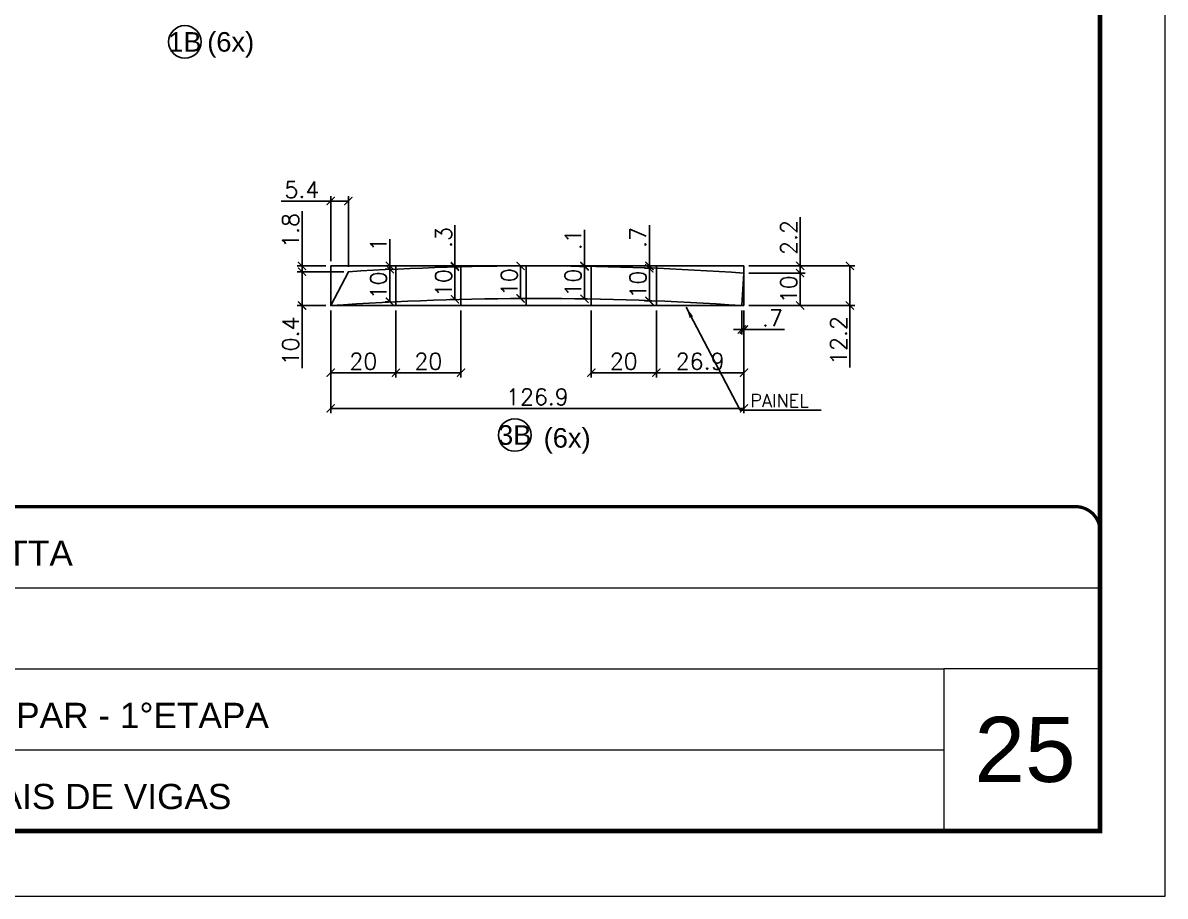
# Model space of a CAD drawing. Extents: x 3309 to 9563, y -2522 to 14608.
# Drawn here: x 4093 to 4794, y 6666 to 7203 of the extents above; entities that cross this region are included whole.
import ezdxf
from ezdxf.enums import TextEntityAlignment as Align

# ---------------------------------------------------------------- set-up
doc = ezdxf.new("R2010")
doc.units = 0
doc.header["$PDMODE"] = 35
doc.header["$PDSIZE"] = -10
doc.linetypes.add('CONTINUO', pattern=[0])
doc.linetypes.add('DASHED', pattern=[0.75, 0.5, -0.25])
for name, color, linetype, lineweight in [('CARIMBO', 255, 'Continuous', 9), ('Folhas', 255, 'Continuous', 9), ('SARRAFO DE PRESSAO', 251, 'DASHED', 9)]:
    doc.layers.add(name, color=color, linetype=linetype, lineweight=lineweight)
doc.layers.add('COTA', color=241, linetype='Continuous')
doc.layers.add('Romaneio', color=10, linetype='Continuous')
doc.styles.add('ARIAL', font='arial.ttf')
doc.styles.add('COTA TECNICA', font='techl___.ttf', dxfattribs={"height": 10})
doc.styles.add('Romans', font='romans.shx')
doc.dimstyles.new('Cota Seção (2x)', dxfattribs={"dimtxt": 10, "dimasz": 5, "dimexe": 3, "dimexo": 3, "dimgap": 2, "dimtad": 3, "dimdec": 1, "dimlfac": 0.5, "dimzin": 12, "dimdsep": 46, "dimtxsty": 'Romans', "dimblk": 'ARCHTICK', "dimcen": 0, "dimclrd": 4, "dimclre": 4, "dimclrt": 1, "dimadec": 1, "dimazin": 3, "dimtfac": 1, "dimtdec": 1, "dimtmove": 0, "dimatfit": 3, "dimldrblk": 'OBLIQUE', "dimfxl": 1, "dimtolj": 1, "dimtzin": 12, "dimarcsym": 0})
doc.dimstyles.new('PAINEL', dxfattribs={"dimtxt": 10, "dimasz": 3, "dimexe": 3, "dimexo": 3, "dimgap": 3, "dimtad": 1, "dimdec": 1, "dimzin": 12, "dimdsep": 46, "dimtxsty": 'COTA TECNICA', "dimblk1": 'OBLIQUE', "dimblk2": 'OBLIQUE', "dimsah": 1, "dimcen": 0.9, "dimclrd": 4, "dimclre": 4, "dimclrt": 240, "dimadec": 1, "dimazin": 3, "dimtfac": 1, "dimtdec": 1, "dimtmove": 0, "dimatfit": 3, "dimfxl": 1, "dimtolj": 1, "dimtzin": 12, "dimarcsym": 0})

# ---------------------------------------------------------------- blocks, each defined once
blk = doc.blocks.new('9999999999')
at = {"color": 30, "linetype": 'CONTINUO'}
for p, q in [((98564.56, 34379.64), (99583.98, 34379.64)), ((98564.56, 34329.83), (99487.98, 34329.83)), ((99583.98, 34329.83), (99487.98, 34329.83)), ((99487.98, 34329.83), (99487.98, 34230.21)), ((98564.56, 34280.02), (99487.98, 34280.02))]:
    blk.add_line(p, q, dxfattribs=at)
at = {"color": 30, "linetype": 'CONTINUO', "const_width": 2}
blk.add_lwpolyline([(99583.98, 34230.21), (99583.98, 34414.45, 0.414214), (99568.98, 34429.45), (98228.98, 34429.45, 0.414214), (98213.98, 34414.45), (98213.98, 34245.21, 0.414214), (98228.98, 34230.21), (99583.98, 34230.21)], format="xyb", dxfattribs=at)
at = {"layer": 'Folhas'}
blk.add_lwpolyline([(98138.98, 34190.21), (99623.98, 34190.21), (99623.98, 35240.21), (98138.98, 35240.21)], close=True, dxfattribs=at)
at = {"layer": 'Folhas', "color": 30, "const_width": 3}
blk.add_lwpolyline([(98213.98, 34230.21), (99583.98, 34230.21), (99583.98, 35200.21), (98213.98, 35200.21)], close=True, dxfattribs=at)
at = {"color": 7, "linetype": 'Continuous', "ltscale": 5, "style": 'ARIAL'}
for s, height, p in [('ZAMBETTA', 15.483, (98837.68, 34393.13)), ('TIPO IMPAR - 1°ETAPA', 15.4829, (98837.68, 34293.51)), ('LATERAIS DE VIGAS', 15.4829, (98837.68, 34243.7))]:
    blk.add_text(s, height=height, dxfattribs=at).set_placement(p)
blk = doc.blocks.new('_ArchTick')
at = {"color": 0, "linetype": 'ByBlock', "const_width": 0.15}
blk.add_lwpolyline([(-0.5, -0.5), (0.5, 0.5)], dxfattribs=at)
blk = doc.blocks.new('*D2971')
at = {"layer": 'COTA', "color": 4, "lineweight": -2, "transparency": 16777216}
for p, q in [((4281.83, 7026.19), (4281.83, 6963.04)), ((4535.65, 7026.19), (4535.65, 6963.04)), ((4281.83, 6966.04), (4535.65, 6966.04))]:
    blk.add_line(p, q, dxfattribs=at)
at = {"layer": 'Defpoints', "color": 0, "transparency": 16777216}
for p in [(4281.83, 7029.19), (4535.65, 7029.19), (4535.65, 6966.04)]:
    blk.add_point(p, dxfattribs=at)
at = {"layer": 'COTA', "color": 4, "lineweight": -2, "transparency": 16777216, "xscale": 5, "yscale": 5, "zscale": 5, "rotation": 180}
blk.add_blockref('_ArchTick', (4281.83, 6966.04), dxfattribs=at)
at = {"layer": 'COTA', "color": 4, "lineweight": -2, "transparency": 16777216, "xscale": 5, "yscale": 5, "zscale": 5}
blk.add_blockref('_ArchTick', (4535.65, 6966.04), dxfattribs=at)
at = {"layer": 'COTA', "color": 1, "transparency": 16777216, "insert": (4408.74, 6973.04), "char_height": 10, "attachment_point": 5, "style": 'Romans'}
blk.add_mtext('\\A1;126.9', dxfattribs=at)
blk = doc.blocks.new('_Oblique')
at = {"color": 0, "linetype": 'ByBlock', "lineweight": -2}
blk.add_line((-0.5, -0.5), (0.5, 0.5), dxfattribs=at)
blk = doc.blocks.new('*D2972')
at = {"layer": 'COTA', "color": 4, "lineweight": -2, "transparency": 16777216}
for p, q in [((4281.83, 7026.19), (4281.83, 6984.93)), ((4321.83, 7026.19), (4321.83, 6984.93)), ((4281.83, 6987.93), (4321.83, 6987.93))]:
    blk.add_line(p, q, dxfattribs=at)
at = {"layer": 'Defpoints', "color": 0, "transparency": 16777216}
for p in [(4281.83, 7029.19), (4321.83, 7029.19), (4321.83, 6987.93)]:
    blk.add_point(p, dxfattribs=at)
at = {"layer": 'COTA', "color": 4, "lineweight": -2, "transparency": 16777216, "xscale": 5, "yscale": 5, "zscale": 5, "rotation": 180}
blk.add_blockref('_ArchTick', (4281.83, 6987.93), dxfattribs=at)
at = {"layer": 'COTA', "color": 4, "lineweight": -2, "transparency": 16777216, "xscale": 5, "yscale": 5, "zscale": 5}
blk.add_blockref('_ArchTick', (4321.83, 6987.93), dxfattribs=at)
at = {"layer": 'COTA', "color": 1, "transparency": 16777216, "insert": (4301.83, 6994.93), "char_height": 10, "attachment_point": 5, "style": 'Romans'}
blk.add_mtext('\\A1;20', dxfattribs=at)
blk = doc.blocks.new('*D2973')
at = {"layer": 'COTA', "color": 4, "lineweight": -2, "transparency": 16777216}
for p, q in [((4321.83, 7026.19), (4321.83, 6984.93)), ((4361.83, 7026.19), (4361.83, 6984.93)), ((4321.83, 6987.93), (4361.83, 6987.93))]:
    blk.add_line(p, q, dxfattribs=at)
at = {"layer": 'Defpoints', "color": 0, "transparency": 16777216}
for p in [(4321.83, 7029.19), (4361.83, 7029.19), (4361.83, 6987.93)]:
    blk.add_point(p, dxfattribs=at)
at = {"layer": 'COTA', "color": 4, "lineweight": -2, "transparency": 16777216, "xscale": 5, "yscale": 5, "zscale": 5, "rotation": 180}
blk.add_blockref('_ArchTick', (4321.83, 6987.93), dxfattribs=at)
at = {"layer": 'COTA', "color": 4, "lineweight": -2, "transparency": 16777216, "xscale": 5, "yscale": 5, "zscale": 5}
blk.add_blockref('_ArchTick', (4361.83, 6987.93), dxfattribs=at)
at = {"layer": 'COTA', "color": 1, "transparency": 16777216, "insert": (4341.83, 6994.93), "char_height": 10, "attachment_point": 5, "style": 'Romans'}
blk.add_mtext('\\A1;20', dxfattribs=at)
blk = doc.blocks.new('*D2974')
at = {"layer": 'COTA', "color": 4, "lineweight": -2, "transparency": 16777216}
for p, q in [((4441.83, 7026.19), (4441.83, 6984.93)), ((4481.83, 7026.19), (4481.83, 6984.93)), ((4441.83, 6987.93), (4481.83, 6987.93))]:
    blk.add_line(p, q, dxfattribs=at)
at = {"layer": 'Defpoints', "color": 0, "transparency": 16777216}
for p in [(4441.83, 7029.19), (4481.83, 7029.19), (4481.83, 6987.93)]:
    blk.add_point(p, dxfattribs=at)
at = {"layer": 'COTA', "color": 4, "lineweight": -2, "transparency": 16777216, "xscale": 5, "yscale": 5, "zscale": 5, "rotation": 180}
blk.add_blockref('_ArchTick', (4441.83, 6987.93), dxfattribs=at)
at = {"layer": 'COTA', "color": 4, "lineweight": -2, "transparency": 16777216, "xscale": 5, "yscale": 5, "zscale": 5}
blk.add_blockref('_ArchTick', (4481.83, 6987.93), dxfattribs=at)
at = {"layer": 'COTA', "color": 1, "transparency": 16777216, "insert": (4461.83, 6994.93), "char_height": 10, "attachment_point": 5, "style": 'Romans'}
blk.add_mtext('\\A1;20', dxfattribs=at)
blk = doc.blocks.new('*D2975')
at = {"layer": 'COTA', "color": 4, "lineweight": -2, "transparency": 16777216}
for p, q in [((4481.83, 7026.19), (4481.83, 6984.93)), ((4535.65, 7026.19), (4535.65, 6984.93)), ((4481.83, 6987.93), (4535.65, 6987.93))]:
    blk.add_line(p, q, dxfattribs=at)
at = {"layer": 'Defpoints', "color": 0, "transparency": 16777216}
for p in [(4481.83, 7029.19), (4535.65, 7029.19), (4535.65, 6987.93)]:
    blk.add_point(p, dxfattribs=at)
at = {"layer": 'COTA', "color": 4, "lineweight": -2, "transparency": 16777216, "xscale": 5, "yscale": 5, "zscale": 5, "rotation": 180}
blk.add_blockref('_ArchTick', (4481.83, 6987.93), dxfattribs=at)
at = {"layer": 'COTA', "color": 4, "lineweight": -2, "transparency": 16777216, "xscale": 5, "yscale": 5, "zscale": 5}
blk.add_blockref('_ArchTick', (4535.65, 6987.93), dxfattribs=at)
at = {"layer": 'COTA', "color": 1, "transparency": 16777216, "insert": (4508.74, 6994.93), "char_height": 10, "attachment_point": 5, "style": 'Romans'}
blk.add_mtext('\\A1;26.9', dxfattribs=at)
blk = doc.blocks.new('*D2976')
at = {"layer": 'COTA', "color": 4, "lineweight": -2, "transparency": 16777216}
for p, q in [((4289.76, 7049.96), (4261.18, 7049.96)), ((4264.18, 7049.96), (4264.18, 7029.19)), ((4278.83, 7029.19), (4261.18, 7029.19)), ((4264.18, 7029.19), (4264.18, 6990.67))]:
    blk.add_line(p, q, dxfattribs=at)
at = {"layer": 'Defpoints', "color": 0, "transparency": 16777216}
for p in [(4292.76, 7049.96), (4264.18, 7029.19), (4281.83, 7029.19)]:
    blk.add_point(p, dxfattribs=at)
at = {"layer": 'COTA', "color": 4, "lineweight": -2, "transparency": 16777216, "xscale": 5, "yscale": 5, "zscale": 5}
for p, rotation in [((4264.18, 7049.96), 90), ((4264.18, 7029.19), 270)]:
    blk.add_blockref('_ArchTick', p, dxfattribs=dict(at, rotation=rotation))
at = {"layer": 'COTA', "color": 1, "transparency": 16777216, "insert": (4257.18, 7007.43), "char_height": 10, "attachment_point": 5, "rotation": 90, "style": 'Romans'}
blk.add_mtext('\\A1;10.4', dxfattribs=at)
blk = doc.blocks.new('*D2977')
at = {"layer": 'COTA', "color": 4, "lineweight": -2, "transparency": 16777216}
for p, q in [((4264.18, 7053.54), (4264.18, 7087.06)), ((4278.83, 7053.54), (4261.18, 7053.54)), ((4264.18, 7049.95), (4264.18, 7053.54)), ((4289.68, 7049.95), (4261.18, 7049.95)), ((4264.18, 7049.95), (4264.18, 7044.95))]:
    blk.add_line(p, q, dxfattribs=at)
at = {"layer": 'Defpoints', "color": 0, "transparency": 16777216}
for p in [(4264.18, 7053.54), (4281.83, 7053.54), (4292.68, 7049.95)]:
    blk.add_point(p, dxfattribs=at)
at = {"layer": 'COTA', "color": 4, "lineweight": -2, "transparency": 16777216, "xscale": 5, "yscale": 5, "zscale": 5}
for p, rotation in [((4264.18, 7053.54), 270), ((4264.18, 7049.95), 90)]:
    blk.add_blockref('_ArchTick', p, dxfattribs=dict(at, rotation=rotation))
at = {"layer": 'COTA', "color": 1, "transparency": 16777216, "insert": (4257.18, 7075.3), "char_height": 10, "attachment_point": 5, "rotation": 90, "style": 'Romans'}
blk.add_mtext('\\A1;1.8', dxfattribs=at)
blk = doc.blocks.new('*D2978')
at = {"layer": 'COTA', "color": 4, "lineweight": -2, "transparency": 16777216}
for p, q in [((4281.83, 7056.54), (4281.83, 7096.38)), ((4292.68, 7052.95), (4292.68, 7096.38)), ((4281.83, 7093.38), (4251.4, 7093.38)), ((4292.68, 7093.38), (4281.83, 7093.38))]:
    blk.add_line(p, q, dxfattribs=at)
at = {"layer": 'Defpoints', "color": 0, "transparency": 16777216}
for p in [(4281.83, 7093.38), (4281.83, 7053.54), (4292.68, 7049.95)]:
    blk.add_point(p, dxfattribs=at)
at = {"layer": 'COTA', "color": 4, "lineweight": -2, "transparency": 16777216, "xscale": 5, "yscale": 5, "zscale": 5, "rotation": 180}
blk.add_blockref('_ArchTick', (4281.83, 7093.38), dxfattribs=at)
at = {"layer": 'COTA', "color": 4, "lineweight": -2, "transparency": 16777216, "xscale": 5, "yscale": 5, "zscale": 5}
blk.add_blockref('_ArchTick', (4292.68, 7093.38), dxfattribs=at)
at = {"layer": 'COTA', "color": 1, "transparency": 16777216, "insert": (4264.12, 7100.38), "char_height": 10, "attachment_point": 5, "style": 'Romans'}
blk.add_mtext('\\A1;5.4', dxfattribs=at)
blk = doc.blocks.new('*D2979')
at = {"layer": 'COTA', "color": 4, "lineweight": -2, "transparency": 16777216}
for p, q in [((4534.27, 7026.19), (4534.27, 7011.46)), ((4535.65, 7026.19), (4535.65, 7011.46)), ((4534.27, 7014.46), (4529.27, 7014.46)), ((4534.27, 7014.46), (4535.65, 7014.46)), ((4535.65, 7014.46), (4560.6, 7014.46))]:
    blk.add_line(p, q, dxfattribs=at)
at = {"layer": 'Defpoints', "color": 0, "transparency": 16777216}
for p in [(4534.27, 7029.19), (4535.65, 7029.19), (4535.65, 7014.46)]:
    blk.add_point(p, dxfattribs=at)
at = {"layer": 'COTA', "color": 4, "lineweight": -2, "transparency": 16777216, "xscale": 5, "yscale": 5, "zscale": 5}
blk.add_blockref('_ArchTick', (4534.27, 7014.46), dxfattribs=at)
at = {"layer": 'COTA', "color": 4, "lineweight": -2, "transparency": 16777216, "xscale": 5, "yscale": 5, "zscale": 5, "rotation": 180}
blk.add_blockref('_ArchTick', (4535.65, 7014.46), dxfattribs=at)
at = {"layer": 'COTA', "color": 1, "transparency": 16777216, "insert": (4553.12, 7021.46), "char_height": 10, "attachment_point": 5, "style": 'Romans'}
blk.add_mtext('\\A1;.7', dxfattribs=at)
blk = doc.blocks.new('*D2980')
at = {"layer": 'COTA', "color": 4, "lineweight": -2, "transparency": 16777216}
for p, q in [((4538.65, 7049.14), (4573.15, 7049.14)), ((4570.15, 7029.19), (4570.15, 7049.14)), ((4538.65, 7029.19), (4573.15, 7029.19))]:
    blk.add_line(p, q, dxfattribs=at)
at = {"layer": 'Defpoints', "color": 0, "transparency": 16777216}
for p in [(4535.65, 7049.14), (4570.15, 7049.14), (4535.65, 7029.19)]:
    blk.add_point(p, dxfattribs=at)
at = {"layer": 'COTA', "color": 4, "lineweight": -2, "transparency": 16777216, "xscale": 5, "yscale": 5, "zscale": 5}
for p, rotation in [((4570.15, 7049.14), 90), ((4570.15, 7029.19), 270)]:
    blk.add_blockref('_ArchTick', p, dxfattribs=dict(at, rotation=rotation))
at = {"layer": 'COTA', "color": 1, "transparency": 16777216, "insert": (4563.15, 7039.17), "char_height": 10, "attachment_point": 5, "rotation": 90, "style": 'Romans'}
blk.add_mtext('\\A1;10', dxfattribs=at)
blk = doc.blocks.new('*D2981')
at = {"layer": 'COTA', "color": 4, "lineweight": -2, "transparency": 16777216}
for p, q in [((4570.15, 7053.54), (4570.15, 7083.49)), ((4538.65, 7053.54), (4573.15, 7053.54)), ((4570.15, 7049.14), (4570.15, 7053.54)), ((4538.65, 7049.14), (4573.15, 7049.14))]:
    blk.add_line(p, q, dxfattribs=at)
at = {"layer": 'Defpoints', "color": 0, "transparency": 16777216}
for p in [(4535.65, 7053.54), (4570.15, 7053.54), (4535.65, 7049.14)]:
    blk.add_point(p, dxfattribs=at)
at = {"layer": 'COTA', "color": 4, "lineweight": -2, "transparency": 16777216, "xscale": 5, "yscale": 5, "zscale": 5}
for p, rotation in [((4570.15, 7053.54), 90), ((4570.15, 7049.14), 270)]:
    blk.add_blockref('_ArchTick', p, dxfattribs=dict(at, rotation=rotation))
at = {"layer": 'COTA', "color": 1, "transparency": 16777216, "insert": (4563.15, 7071.02), "char_height": 10, "attachment_point": 5, "rotation": 90, "style": 'Romans'}
blk.add_mtext('\\A1;2.2', dxfattribs=at)
blk = doc.blocks.new('*D2982')
at = {"layer": 'COTA', "color": 4, "lineweight": -2, "transparency": 16777216}
for p, q in [((4538.65, 7053.54), (4603.74, 7053.54)), ((4600.74, 7053.54), (4600.74, 7029.19)), ((4538.65, 7029.19), (4603.74, 7029.19)), ((4600.74, 7029.19), (4600.74, 6991.14))]:
    blk.add_line(p, q, dxfattribs=at)
at = {"layer": 'Defpoints', "color": 0, "transparency": 16777216}
for p in [(4535.65, 7053.54), (4535.65, 7029.19), (4600.74, 7029.19)]:
    blk.add_point(p, dxfattribs=at)
at = {"layer": 'COTA', "color": 4, "lineweight": -2, "transparency": 16777216, "xscale": 5, "yscale": 5, "zscale": 5}
for p, rotation in [((4600.74, 7053.54), 90), ((4600.74, 7029.19), 270)]:
    blk.add_blockref('_ArchTick', p, dxfattribs=dict(at, rotation=rotation))
at = {"layer": 'COTA', "color": 1, "transparency": 16777216, "insert": (4593.74, 7007.67), "char_height": 10, "attachment_point": 5, "rotation": 90, "style": 'Romans'}
blk.add_mtext('\\A1;12.2', dxfattribs=at)
blk = doc.blocks.new('*D2983')
at = {"layer": 'COTA', "color": 4, "lineweight": -2, "transparency": 16777216}
for p, q in [((4318.83, 7051.54), (4315.15, 7051.54)), ((4318.15, 7031.52), (4318.15, 7051.54)), ((4318.83, 7031.52), (4315.15, 7031.52))]:
    blk.add_line(p, q, dxfattribs=at)
at = {"layer": 'Defpoints', "color": 0, "transparency": 16777216}
for p in [(4318.15, 7051.54), (4321.83, 7051.54), (4321.83, 7031.52)]:
    blk.add_point(p, dxfattribs=at)
at = {"layer": 'COTA', "color": 4, "lineweight": -2, "transparency": 16777216, "xscale": 5, "yscale": 5, "zscale": 5}
for p, rotation in [((4318.15, 7051.54), 90), ((4318.15, 7031.52), 270)]:
    blk.add_blockref('_ArchTick', p, dxfattribs=dict(at, rotation=rotation))
at = {"layer": 'COTA', "color": 1, "transparency": 16777216, "insert": (4311.15, 7041.53), "char_height": 10, "attachment_point": 5, "rotation": 90, "style": 'Romans'}
blk.add_mtext('\\A1;10', dxfattribs=at)
blk = doc.blocks.new('*D2984')
at = {"layer": 'COTA', "color": 4, "lineweight": -2, "transparency": 16777216}
for p, q in [((4318.15, 7053.54), (4318.15, 7069.92)), ((4318.83, 7053.54), (4315.15, 7053.54)), ((4318.15, 7051.54), (4318.15, 7053.54)), ((4318.83, 7051.54), (4315.15, 7051.54)), ((4318.15, 7051.54), (4318.15, 7046.54))]:
    blk.add_line(p, q, dxfattribs=at)
at = {"layer": 'Defpoints', "color": 0, "transparency": 16777216}
for p in [(4318.15, 7053.54), (4321.83, 7053.54), (4321.83, 7051.54)]:
    blk.add_point(p, dxfattribs=at)
at = {"layer": 'COTA', "color": 4, "lineweight": -2, "transparency": 16777216, "xscale": 5, "yscale": 5, "zscale": 5}
for p, rotation in [((4318.15, 7053.54), 270), ((4318.15, 7051.54), 90)]:
    blk.add_blockref('_ArchTick', p, dxfattribs=dict(at, rotation=rotation))
at = {"layer": 'COTA', "color": 1, "transparency": 16777216, "insert": (4311.15, 7066.73), "char_height": 10, "attachment_point": 5, "rotation": 90, "style": 'Romans'}
blk.add_mtext('\\A1;1', dxfattribs=at)
blk = doc.blocks.new('*D2985')
at = {"layer": 'COTA', "color": 4, "lineweight": -2, "transparency": 16777216}
for p, q in [((4358.83, 7052.97), (4355.12, 7052.97)), ((4358.12, 7032.97), (4358.12, 7052.97)), ((4358.83, 7032.97), (4355.12, 7032.97))]:
    blk.add_line(p, q, dxfattribs=at)
at = {"layer": 'Defpoints', "color": 0, "transparency": 16777216}
for p in [(4358.12, 7052.97), (4361.83, 7052.97), (4361.83, 7032.97)]:
    blk.add_point(p, dxfattribs=at)
at = {"layer": 'COTA', "color": 4, "lineweight": -2, "transparency": 16777216, "xscale": 5, "yscale": 5, "zscale": 5}
for p, rotation in [((4358.12, 7052.97), 90), ((4358.12, 7032.97), 270)]:
    blk.add_blockref('_ArchTick', p, dxfattribs=dict(at, rotation=rotation))
at = {"layer": 'COTA', "color": 1, "transparency": 16777216, "insert": (4351.12, 7042.97), "char_height": 10, "attachment_point": 5, "rotation": 90, "style": 'Romans'}
blk.add_mtext('\\A1;10', dxfattribs=at)
blk = doc.blocks.new('*D2986')
at = {"layer": 'COTA', "color": 4, "lineweight": -2, "transparency": 16777216}
for p, q in [((4358.12, 7053.54), (4358.12, 7078.49)), ((4358.83, 7053.54), (4355.12, 7053.54)), ((4358.83, 7052.97), (4355.12, 7052.97)), ((4358.12, 7052.97), (4358.12, 7053.54)), ((4358.12, 7052.97), (4358.12, 7047.97))]:
    blk.add_line(p, q, dxfattribs=at)
at = {"layer": 'Defpoints', "color": 0, "transparency": 16777216}
for p in [(4358.12, 7053.54), (4361.83, 7053.54), (4361.83, 7052.97)]:
    blk.add_point(p, dxfattribs=at)
at = {"layer": 'COTA', "color": 4, "lineweight": -2, "transparency": 16777216, "xscale": 5, "yscale": 5, "zscale": 5}
for p, rotation in [((4358.12, 7053.54), 270), ((4358.12, 7052.97), 90)]:
    blk.add_blockref('_ArchTick', p, dxfattribs=dict(at, rotation=rotation))
at = {"layer": 'COTA', "color": 1, "transparency": 16777216, "insert": (4351.12, 7071.02), "char_height": 10, "attachment_point": 5, "rotation": 90, "style": 'Romans'}
blk.add_mtext('\\A1;.3', dxfattribs=at)
blk = doc.blocks.new('*D2987')
at = {"layer": 'COTA', "color": 4, "lineweight": -2, "transparency": 16777216}
for p, q in [((4398.83, 7053.54), (4395.44, 7053.54)), ((4398.44, 7033.54), (4398.44, 7053.54)), ((4398.83, 7033.54), (4395.44, 7033.54))]:
    blk.add_line(p, q, dxfattribs=at)
at = {"layer": 'Defpoints', "color": 0, "transparency": 16777216}
for p in [(4398.44, 7053.54), (4401.83, 7053.54), (4401.83, 7033.54)]:
    blk.add_point(p, dxfattribs=at)
at = {"layer": 'COTA', "color": 4, "lineweight": -2, "transparency": 16777216, "xscale": 5, "yscale": 5, "zscale": 5}
for p, rotation in [((4398.44, 7053.54), 90), ((4398.44, 7033.54), 270)]:
    blk.add_blockref('_ArchTick', p, dxfattribs=dict(at, rotation=rotation))
at = {"layer": 'COTA', "color": 1, "transparency": 16777216, "insert": (4391.44, 7043.54), "char_height": 10, "attachment_point": 5, "rotation": 90, "style": 'Romans'}
blk.add_mtext('\\A1;10', dxfattribs=at)
blk = doc.blocks.new('*D2988')
at = {"layer": 'COTA', "color": 4, "lineweight": -2, "transparency": 16777216}
for p, q in [((4438.83, 7053.24), (4434.71, 7053.24)), ((4437.71, 7033.24), (4437.71, 7053.24)), ((4438.83, 7033.24), (4434.71, 7033.24))]:
    blk.add_line(p, q, dxfattribs=at)
at = {"layer": 'Defpoints', "color": 0, "transparency": 16777216}
for p in [(4437.71, 7053.24), (4441.83, 7053.24), (4441.83, 7033.24)]:
    blk.add_point(p, dxfattribs=at)
at = {"layer": 'COTA', "color": 4, "lineweight": -2, "transparency": 16777216, "xscale": 5, "yscale": 5, "zscale": 5}
for p, rotation in [((4437.71, 7053.24), 90), ((4437.71, 7033.24), 270)]:
    blk.add_blockref('_ArchTick', p, dxfattribs=dict(at, rotation=rotation))
at = {"layer": 'COTA', "color": 1, "transparency": 16777216, "insert": (4430.71, 7043.24), "char_height": 10, "attachment_point": 5, "rotation": 90, "style": 'Romans'}
blk.add_mtext('\\A1;10', dxfattribs=at)
blk = doc.blocks.new('*D2989')
at = {"layer": 'COTA', "color": 4, "lineweight": -2, "transparency": 16777216}
for p, q in [((4437.71, 7053.54), (4437.71, 7075.63)), ((4438.83, 7053.54), (4434.71, 7053.54)), ((4438.83, 7053.24), (4434.71, 7053.24)), ((4437.71, 7053.24), (4437.71, 7053.54)), ((4437.71, 7053.24), (4437.71, 7048.24))]:
    blk.add_line(p, q, dxfattribs=at)
at = {"layer": 'Defpoints', "color": 0, "transparency": 16777216}
for p in [(4437.71, 7053.54), (4441.83, 7053.54), (4441.83, 7053.24)]:
    blk.add_point(p, dxfattribs=at)
at = {"layer": 'COTA', "color": 4, "lineweight": -2, "transparency": 16777216, "xscale": 5, "yscale": 5, "zscale": 5}
for p, rotation in [((4437.71, 7053.54), 270), ((4437.71, 7053.24), 90)]:
    blk.add_blockref('_ArchTick', p, dxfattribs=dict(at, rotation=rotation))
at = {"layer": 'COTA', "color": 1, "transparency": 16777216, "insert": (4430.71, 7069.59), "char_height": 10, "attachment_point": 5, "rotation": 90, "style": 'Romans'}
blk.add_mtext('\\A1;.1', dxfattribs=at)
blk = doc.blocks.new('*D2990')
at = {"layer": 'COTA', "color": 4, "lineweight": -2, "transparency": 16777216}
for p, q in [((4478.83, 7052.08), (4474.55, 7052.08)), ((4477.55, 7032.06), (4477.55, 7052.08)), ((4478.83, 7032.06), (4474.55, 7032.06))]:
    blk.add_line(p, q, dxfattribs=at)
at = {"layer": 'Defpoints', "color": 0, "transparency": 16777216}
for p in [(4477.55, 7052.08), (4481.83, 7052.08), (4481.83, 7032.06)]:
    blk.add_point(p, dxfattribs=at)
at = {"layer": 'COTA', "color": 4, "lineweight": -2, "transparency": 16777216, "xscale": 5, "yscale": 5, "zscale": 5}
for p, rotation in [((4477.55, 7052.08), 90), ((4477.55, 7032.06), 270)]:
    blk.add_blockref('_ArchTick', p, dxfattribs=dict(at, rotation=rotation))
at = {"layer": 'COTA', "color": 1, "transparency": 16777216, "insert": (4470.55, 7042.07), "char_height": 10, "attachment_point": 5, "rotation": 90, "style": 'Romans'}
blk.add_mtext('\\A1;10', dxfattribs=at)
blk = doc.blocks.new('*D2991')
at = {"layer": 'COTA', "color": 4, "lineweight": -2, "transparency": 16777216}
for p, q in [((4477.55, 7053.54), (4477.55, 7078.49)), ((4478.83, 7053.54), (4474.55, 7053.54)), ((4478.83, 7052.08), (4474.55, 7052.08)), ((4477.55, 7052.08), (4477.55, 7053.54)), ((4477.55, 7052.08), (4477.55, 7047.08))]:
    blk.add_line(p, q, dxfattribs=at)
at = {"layer": 'Defpoints', "color": 0, "transparency": 16777216}
for p in [(4477.55, 7053.54), (4481.83, 7053.54), (4481.83, 7052.08)]:
    blk.add_point(p, dxfattribs=at)
at = {"layer": 'COTA', "color": 4, "lineweight": -2, "transparency": 16777216, "xscale": 5, "yscale": 5, "zscale": 5}
for p, rotation in [((4477.55, 7053.54), 270), ((4477.55, 7052.08), 90)]:
    blk.add_blockref('_ArchTick', p, dxfattribs=dict(at, rotation=rotation))
at = {"layer": 'COTA', "color": 1, "transparency": 16777216, "insert": (4470.55, 7071.02), "char_height": 10, "attachment_point": 5, "rotation": 90, "style": 'Romans'}
blk.add_mtext('\\A1;.7', dxfattribs=at)

msp = doc.modelspace()

# ---------------------------------------------------------------- linework, layer by layer
at = {"linetype": 'Continuous'}
msp.add_lwpolyline([(4534.27, 7029.19), (4535.65, 7049.14, 0.032884), (4292.68, 7049.95), (4281.83, 7029.19, -0.034543)], format="xyb", close=True, dxfattribs=at)
at = {"layer": 'COTA'}
for p, q in [((4281.83, 7053.54), (4535.65, 7053.54)), ((4281.83, 7053.54), (4281.83, 7029.19)), ((4321.83, 7053.54), (4321.83, 7029.19)), ((4361.83, 7053.54), (4361.83, 7029.19)), ((4401.83, 7053.54), (4401.83, 7029.19)), ((4441.83, 7053.54), (4441.83, 7029.19)), ((4481.83, 7053.54), (4481.83, 7029.19)), ((4535.65, 7053.54), (4535.65, 7029.19)), ((4281.83, 7029.19), (4535.65, 7029.19))]:
    msp.add_line(p, q, dxfattribs=at)
at = {"layer": 'Romaneio', "color": 1, "linetype": 'ByBlock'}
for centre in [(4192.23, 7191.14), (4394.86, 6949.66)]:
    msp.add_circle(centre, 10, dxfattribs=at)

# ---------------------------------------------------------------- block references
at = {"layer": 'SARRAFO DE PRESSAO', "color": 6, "linetype": 'ByBlock'}
msp.add_blockref('9999999999', (-94829.61, -27523.8), dxfattribs=at)

# ---------------------------------------------------------------- texts
at = {"color": 240, "insert": (4575.51, 6966.81), "char_height": 8, "attachment_point": 9, "style": 'Romans'}
msp.add_mtext('\\A1;PAINEL', dxfattribs=at)
at = {"layer": 'CARIMBO', "style": 'ARIAL'}
msp.add_text('25', height=40, dxfattribs=at).set_placement((4677.23, 6736.55))
at = {"layer": 'Romaneio', "color": 255, "linetype": 'ByBlock', "style": 'ARIAL'}
for s, p in [('1B', (4192.23, 7191.14)), ('(6x)', (4220.37, 7191.14)), ('3B', (4394.86, 6949.66)), ('(6x)', (4427.03, 6947.91))]:
    msp.add_text(s, height=12, dxfattribs=at).set_placement(p, align=Align.MIDDLE_CENTER)

# ---------------------------------------------------------------- dimensions: what is measured, and where the dimension line sits
at = {"layer": 'COTA'}
for base, p1, p2, picture, middle in [((4281.83, 7093.38), (4292.68, 7049.95), (4281.83, 7053.54), '*D2978', (4264.12, 7100.38)), ((4535.65, 6966.04), (4281.83, 7029.19), (4535.65, 7029.19), '*D2971', (4408.74, 6973.04)), ((4321.83, 6987.93), (4281.83, 7029.19), (4321.83, 7029.19), '*D2972', (4301.83, 6994.93)), ((4481.83, 6987.93), (4441.83, 7029.19), (4481.83, 7029.19), '*D2974', (4461.83, 6994.93)), ((4535.65, 7014.46), (4534.27, 7029.19), (4535.65, 7029.19), '*D2979', (4553.12, 7021.46))]:
    dim = msp.add_linear_dim(base=base, p1=p1, p2=p2, dimstyle='Cota Seção (2x)', dxfattribs=at)
    dim.commit()
    dim.dimension.update_dxf_attribs({"geometry": picture, "text_midpoint": middle})
for base, p1, p2, picture, middle in [((4264.18, 7053.54), (4292.68, 7049.95), (4281.83, 7053.54), '*D2977', (4257.18, 7075.3)), ((4570.15, 7053.54), (4535.65, 7049.14), (4535.65, 7053.54), '*D2981', (4563.15, 7071.02)), ((4358.12, 7053.54), (4361.83, 7052.97), (4361.83, 7053.54), '*D2986', (4351.12, 7071.02)), ((4437.7127, 7053.5393), (4441.8333, 7053.2408), (4441.8333, 7053.5393), '*D2989', (4430.7127, 7069.5869)), ((4477.55, 7053.54), (4481.83, 7052.08), (4481.83, 7053.54), '*D2991', (4470.55, 7071.02)), ((4318.15, 7053.54), (4321.83, 7051.54), (4321.83, 7053.54), '*D2984', (4311.15, 7066.73)), ((4264.18, 7029.19), (4292.76, 7049.96), (4281.83, 7029.19), '*D2976', (4257.18, 7007.43)), ((4318.15, 7051.54), (4321.83, 7031.52), (4321.83, 7051.54), '*D2983', (4311.15, 7041.53)), ((4358.12, 7052.97), (4361.83, 7032.97), (4361.83, 7052.97), '*D2985', (4351.12, 7042.97)), ((4398.44, 7053.54), (4401.83, 7033.54), (4401.83, 7053.54), '*D2987', (4391.44, 7043.54)), ((4437.71, 7053.24), (4441.83, 7033.24), (4441.83, 7053.24), '*D2988', (4430.71, 7043.24)), ((4477.55, 7052.08), (4481.83, 7032.06), (4481.83, 7052.08), '*D2990', (4470.55, 7042.07)), ((4600.74, 7029.19), (4535.65, 7053.54), (4535.65, 7029.19), '*D2982', (4593.74, 7007.67)), ((4570.15, 7049.14), (4535.65, 7029.19), (4535.65, 7049.14), '*D2980', (4563.15, 7039.17))]:
    dim = msp.add_linear_dim(base=base, p1=p1, p2=p2, angle=90, dimstyle='Cota Seção (2x)', dxfattribs=at)
    dim.commit()
    dim.dimension.update_dxf_attribs({"geometry": picture, "text_midpoint": middle})
for base, p1, p2, picture, middle in [((4361.83, 6987.93), (4321.83, 7029.19), (4361.83, 7029.19), '*D2973', (4341.83, 6994.93)), ((4535.65, 6987.93), (4481.83, 7029.19), (4535.65, 7029.19), '*D2975', (4508.74, 6994.93))]:
    dim = msp.add_linear_dim(base=base, p1=p1, p2=p2, dimstyle='Cota Seção (2x)', override={"dimtmove": 1}, dxfattribs=at)
    dim.commit()
    dim.dimension.update_dxf_attribs({"geometry": picture, "text_midpoint": middle})

# ---------------------------------------------------------------- leaders
at = {"annotation_type": 0, "has_hookline": 1, "hookline_direction": 1, "horizontal_direction": (-1, 0, 0)}
msp.add_leader([(4500.1, 7028.23), (4533.4, 6964.96), (4579.09, 6964.96)], dimstyle='PAINEL', override={"dimasz": 7}, dxfattribs=at)

doc.saveas('drawing.dxf')
